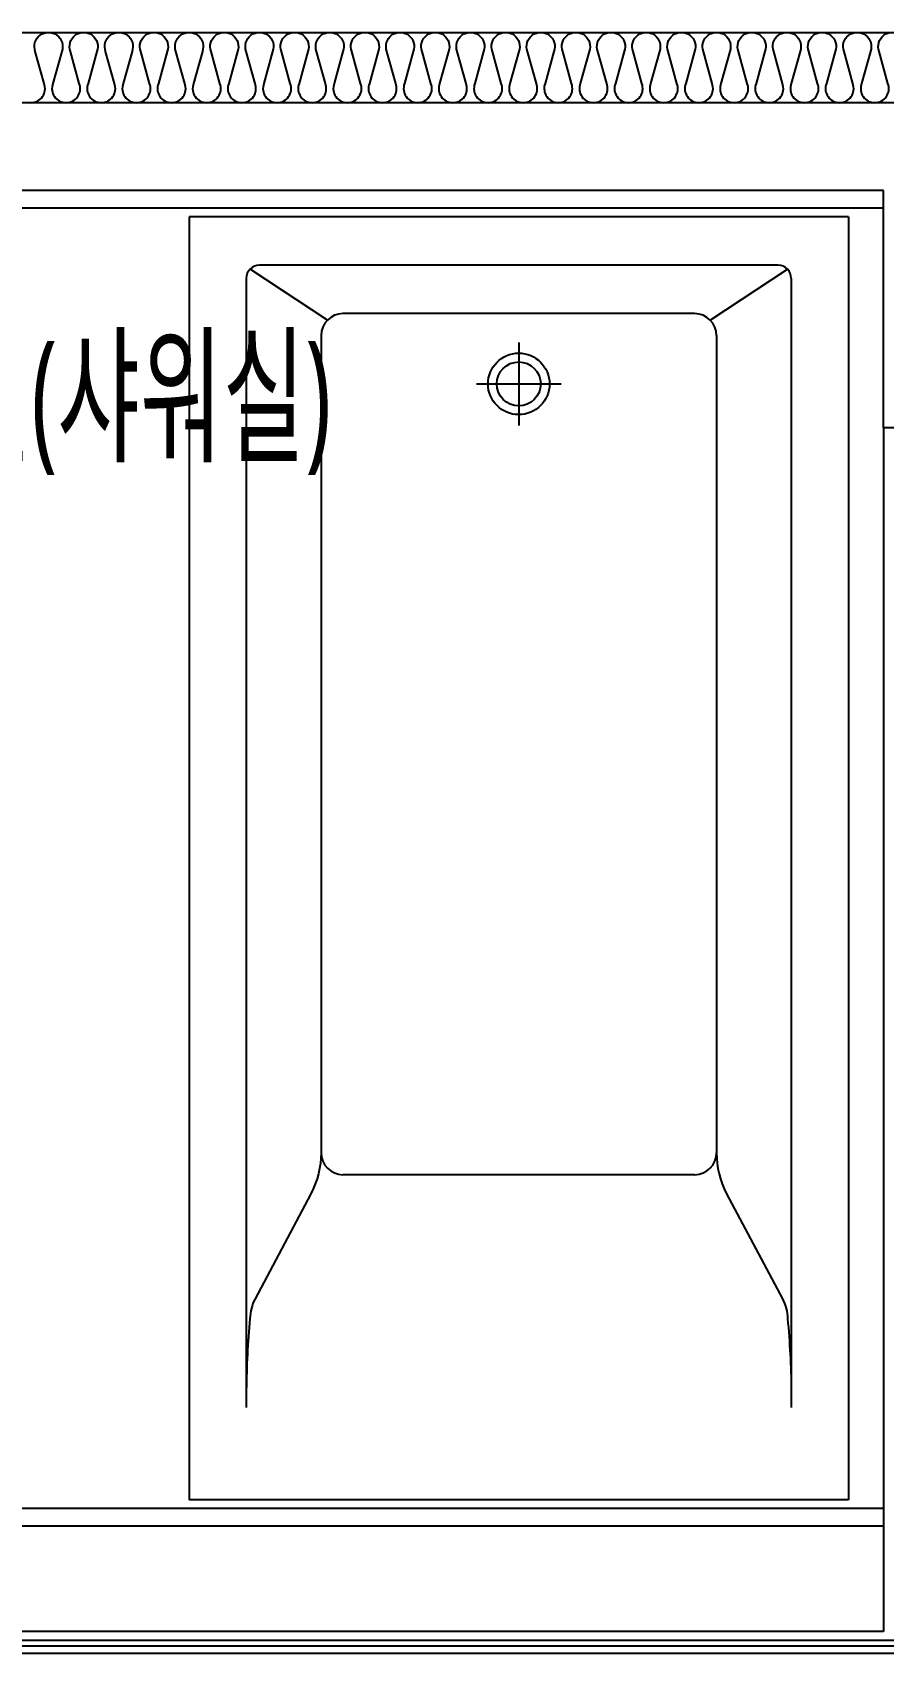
# Model space of a CAD drawing. Header units: millimetres. Extents: x -33000 to 294000, y 0 to 42408.
# Drawn here: x 234373 to 235341, y 16280 to 18125 of the extents above; entities that cross this region are included whole.
import ezdxf
from ezdxf.enums import TextEntityAlignment as Align

# ---------------------------------------------------------------- set-up
doc = ezdxf.new("R2010")
doc.units = ezdxf.units.MM
doc.header["$LTSCALE"] = 50
doc.layers.add('arch', color=8, linetype='Continuous')
doc.layers.add('실명', color=9, linetype='Continuous')
doc.styles.add('FORTELINE', font='malgun.ttf')

# ---------------------------------------------------------------- blocks, each defined once
blk = doc.blocks.new('*U279')
for points in [[(-300.4, 0), (-300.4, -6), (2064.6, -6), (2064.6, 0)], [(2064.6, -6), (2064.6, -15), (-300.4, -15), (-300.4, -6)]]:
    blk.add_lwpolyline(points, close=True)

msp = doc.modelspace()

# ---------------------------------------------------------------- linework, layer by layer
at = {"layer": 'arch', "ltscale": 25}
for p, q in [((228851.2, 18124.6), (237076.2, 18124.6)), ((235541.2, 18044.6), (233501.2, 18044.6)), ((235341.2, 17944.6), (233621.2, 17944.6)), ((235341.2, 17674.6), (235341.2, 17944.6)), ((235341.2, 17924.6), (233641.2, 17924.6)), ((234551.2, 17914.6), (234551.2, 16454.6)), ((235301.2, 17914.6), (234551.2, 17914.6)), ((235301.2, 17914.6), (235301.2, 16454.6)), ((234616.2, 17844.6), (234616.2, 16559.6)), ((234708.5, 17797.3), (234620.6, 17855.2)), ((235221.2, 17859.6), (234631.2, 17859.6)), ((235143.9, 17797.3), (235231.8, 17855.2)), ((235236.2, 17844.6), (235236.2, 16559.6)), ((235126.2, 17804.6), (234726.2, 17804.6)), ((234701.2, 17779.6), (234701.2, 16849.6)), ((234926.2, 17771.9), (234926.2, 17677.3)), ((235151.2, 17779.6), (235151.2, 16849.6)), ((234878.1, 17724.6), (234974.3, 17724.6)), ((235341.2, 17674.6), (235341.2, 16304.6)), ((235541.2, 17674.6), (235341.2, 17674.6)), ((235126.2, 16824.6), (234726.2, 16824.6)), ((235341.2, 16444.6), (233641.2, 16444.6)), ((235301.2, 16454.6), (234551.2, 16454.6)), ((235341.2, 16424.6), (233621.2, 16424.6)), ((235341.2, 16304.6), (233501.2, 16304.6))]:
    msp.add_line(p, q, dxfattribs=at)
for points in [[(234371.2, 18044.6, 0.524856), (234386.2, 18066.3), (234376.2, 18102.9, -1.449198), (234406.2, 18102.9), (234396.2, 18066.3, 0.524856), (234411.2, 18044.6, 0.524856), (234426.2, 18066.3), (234416.2, 18102.9, -1.449198), (234446.2, 18102.9), (234436.2, 18066.3, 0.524856), (234451.2, 18044.6, 0.524856), (234466.2, 18066.3), (234456.2, 18102.9, -1.449198), (234486.2, 18102.9), (234476.2, 18066.3, 0.524856), (234491.2, 18044.6, 0.524856), (234506.2, 18066.3), (234496.2, 18102.9, -1.449198), (234526.2, 18102.9), (234516.2, 18066.3, 0.524856), (234531.2, 18044.6, 0.524856), (234546.2, 18066.3), (234536.2, 18102.9, -1.449198), (234566.2, 18102.9), (234556.2, 18066.3, 0.524856), (234571.2, 18044.6, 0.524856), (234586.2, 18066.3), (234576.2, 18102.9, -1.449198), (234606.2, 18102.9), (234596.2, 18066.3, 0.524856), (234611.2, 18044.6, 0.524856), (234626.2, 18066.3), (234616.2, 18102.9, -1.449198), (234646.2, 18102.9), (234636.2, 18066.3, 0.524856), (234651.2, 18044.6, 0.524856), (234666.2, 18066.3), (234656.2, 18102.9, -1.449198), (234686.2, 18102.9), (234676.2, 18066.3, 0.524856), (234691.2, 18044.6, 0.524856), (234706.2, 18066.3), (234696.2, 18102.9, -1.449198), (234726.2, 18102.9), (234716.2, 18066.3, 0.524856), (234731.2, 18044.6, 0.524856), (234746.2, 18066.3), (234736.2, 18102.9, -1.449198), (234766.2, 18102.9), (234756.2, 18066.3, 0.524856), (234771.2, 18044.6, 0.524856), (234786.2, 18066.3), (234776.2, 18102.9, -1.449198), (234806.2, 18102.9), (234796.2, 18066.3, 0.524856), (234811.2, 18044.6, 0.524856), (234826.2, 18066.3), (234816.2, 18102.9, -1.449198), (234846.2, 18102.9), (234836.2, 18066.3, 0.524856), (234851.2, 18044.6, 0.524856), (234866.2, 18066.3), (234856.2, 18102.9, -1.449198), (234886.2, 18102.9), (234876.2, 18066.3, 0.524856), (234891.2, 18044.6, 0.524856), (234906.2, 18066.3), (234896.2, 18102.9, -1.449198), (234926.2, 18102.9), (234916.2, 18066.3, 0.524856), (234931.2, 18044.6, 0.524856), (234946.2, 18066.3), (234936.2, 18102.9, -1.449198), (234966.2, 18102.9), (234956.2, 18066.3, 0.524856), (234971.2, 18044.6, 0.524856), (234986.2, 18066.3), (234976.2, 18102.9, -1.449198), (235006.2, 18102.9), (234996.2, 18066.3, 0.524856), (235011.2, 18044.6, 0.524856), (235026.2, 18066.3), (235016.2, 18102.9, -1.449198), (235046.2, 18102.9), (235036.2, 18066.3, 0.524856), (235051.2, 18044.6, 0.524856), (235066.2, 18066.3), (235056.2, 18102.9, -1.449198), (235086.2, 18102.9), (235076.2, 18066.3, 0.524856), (235091.2, 18044.6, 0.524856), (235106.2, 18066.3), (235096.2, 18102.9, -1.449198), (235126.2, 18102.9), (235116.2, 18066.3, 0.524856), (235131.2, 18044.6, 0.524856), (235146.2, 18066.3), (235136.2, 18102.9, -1.449198), (235166.2, 18102.9), (235156.2, 18066.3, 0.524856), (235171.2, 18044.6, 0.524856), (235186.2, 18066.3), (235176.2, 18102.9, -1.449198), (235206.2, 18102.9), (235196.2, 18066.3, 0.524856), (235211.2, 18044.6, 0.524856), (235226.2, 18066.3), (235216.2, 18102.9, -1.449198), (235246.2, 18102.9), (235236.2, 18066.3, 0.524856), (235251.2, 18044.6, 0.524856), (235266.2, 18066.3), (235256.2, 18102.9, -1.449198), (235286.2, 18102.9), (235276.2, 18066.3, 0.524856), (235291.2, 18044.6, 0.524856), (235306.2, 18066.3), (235296.2, 18102.9, -1.449198), (235326.2, 18102.9), (235316.2, 18066.3, 0.524856), (235331.2, 18044.6, 0.524856), (235346.2, 18066.3), (235336.2, 18102.9, -1.449198), (235366.2, 18102.9)], [(234701.2, 16849.6, -0.121757), (234689.7, 16803), (234626.2, 16683.2, 0.117115), (234620.4, 16660.8, 0.020278), (234616.2, 16579.6)], [(235151.2, 16849.6, 0.121757), (235162.7, 16803), (235226.2, 16683.2, -0.117115), (235232, 16660.8, -0.020278), (235236.2, 16579.6)]]:
    msp.add_lwpolyline(points, format="xyb", dxfattribs=at)
for radius in [35, 25]:
    msp.add_circle((234926.2, 17724.6), radius, dxfattribs=at)
for centre, radius, start, end in [((234631.2, 17844.6), 15, 90, 180), ((235221.2, 17844.6), 15, 0, 90), ((234726.2, 17779.6), 25, 90, 180), ((235126.2, 17779.6), 25, 0, 90), ((234726.2, 16849.6), 25, 180, 270), ((235126.2, 16849.6), 25, 270, 0)]:
    msp.add_arc(centre, radius, start, end, dxfattribs=at)

# ---------------------------------------------------------------- block references
msp.add_blockref('*U279', (233791.6, 16294.6), dxfattribs=at)

# ---------------------------------------------------------------- texts
at = {"layer": '실명', "ltscale": 25, "style": 'FORTELINE', "width": 0.6}
msp.add_text('가족욕실(샤워실)', height=125, dxfattribs=at).set_placement((234354, 17711), align=Align.MIDDLE_CENTER)

doc.saveas('drawing.dxf')
